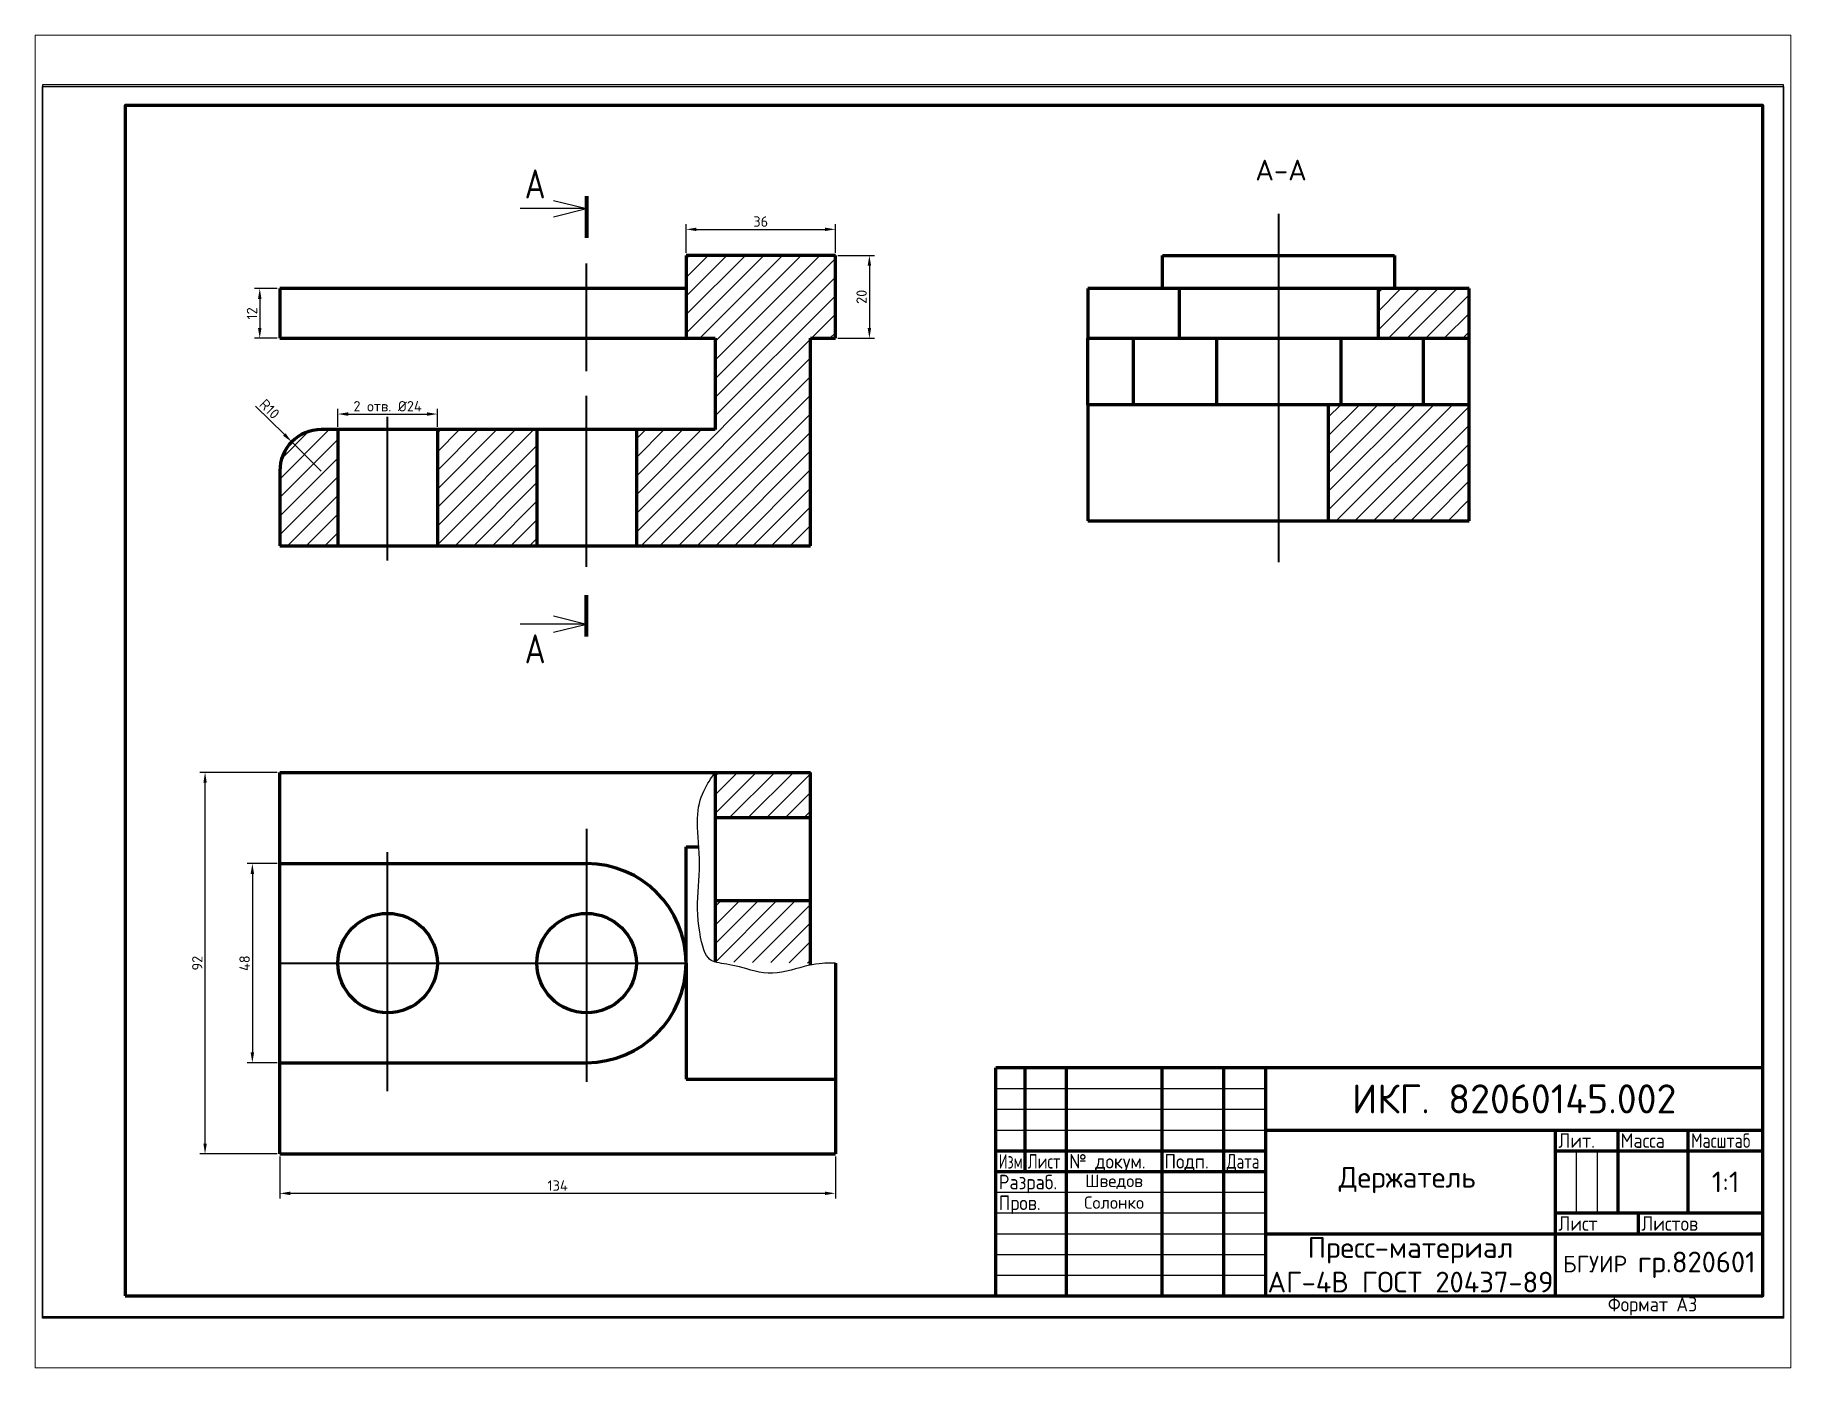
# Paper-space layout 'Лист1' of a CAD drawing. Header units: millimetres. Extents: x 26 to 231, y 20 to 176.
# The model-space entities are those that its viewports show. They can reach past a viewport. Long polylines and large blocks are cut down to what shows.
import ezdxf

# ---------------------------------------------------------------- set-up
doc = ezdxf.new("R2010")
doc.units = ezdxf.units.MM
doc.linetypes.add('ACAD_ISO04W100', pattern=[30, 24, -3, 0, -3])
doc.layers.add('4-текст', color=7, linetype='Continuous', true_color=0xccffcc)
doc.layers.add('буквы', color=210, linetype='Continuous')
for name, color, linetype, lineweight in [('оси', 10, 'ACAD_ISO04W100', 35), ('основные линии', 102, 'Continuous', 60), ('штриховка', 130, 'Continuous', 15)]:
    doc.layers.add(name, color=color, linetype=linetype, lineweight=lineweight)
doc.styles.get("Standard").update_dxf_attribs({"font": 'isocpeur.ttf'})
doc.dimstyles.new('ISO-25', dxfattribs={"dimtxt": 2.5, "dimasz": 2.5, "dimexe": 1.25, "dimexo": 0.625, "dimtad": 1, "dimtxsty": 'Standard', "dimcen": 2.5, "dimadec": 0, "dimazin": 0, "dimtfac": 1, "dimtmove": 0, "dimatfit": 3, "dimfxl": 1, "dimarcsym": 0})

# ---------------------------------------------------------------- blocks, each defined once
blk = doc.blocks.new('*D9')
at = {"layer": 'Defpoints', "color": 0, "lineweight": -3, "transparency": 16777216}
for p in [(1255.44, 369.8), (1389.44, 369.8), (1389.44, 360.3)]:
    blk.add_point(p, dxfattribs=at)
at = {"layer": 'буквы', "color": 0, "lineweight": -2, "transparency": 16777216}
for p, q in [((1255.44, 369.18), (1255.44, 359.05)), ((1389.44, 369.18), (1389.44, 359.05)), ((1257.94, 360.3), (1386.94, 360.3))]:
    blk.add_line(p, q, dxfattribs=at)
at = {"layer": 'буквы', "color": 0, "lineweight": -3, "transparency": 16777216}
for points in [[(1257.94, 360.71), (1257.94, 359.88), (1255.44, 360.3)], [(1386.94, 360.71), (1386.94, 359.88), (1389.44, 360.3)]]:
    blk.add_solid(points, dxfattribs=at)
at = {"layer": 'буквы', "color": 0, "transparency": 16777216, "insert": (1322.44, 362.17), "char_height": 2.5, "attachment_point": 5}
blk.add_mtext('134', dxfattribs=at)
blk = doc.blocks.new('*D10')
at = {"layer": 'Defpoints', "color": 0, "lineweight": -3, "transparency": 16777216}
for p in [(1237.41, 461.8), (1255.44, 461.8), (1255.44, 369.8)]:
    blk.add_point(p, dxfattribs=at)
at = {"layer": 'буквы', "color": 0, "lineweight": -2, "transparency": 16777216}
for p, q in [((1254.81, 461.8), (1236.16, 461.8)), ((1237.41, 372.3), (1237.41, 459.3)), ((1254.81, 369.8), (1236.16, 369.8))]:
    blk.add_line(p, q, dxfattribs=at)
at = {"layer": 'буквы', "color": 0, "lineweight": -3, "transparency": 16777216}
for points in [[(1237, 459.3), (1237.83, 459.3), (1237.41, 461.8)], [(1237, 372.3), (1237.83, 372.3), (1237.41, 369.8)]]:
    blk.add_solid(points, dxfattribs=at)
at = {"layer": 'буквы', "color": 0, "transparency": 16777216, "insert": (1235.54, 415.8), "char_height": 2.5, "attachment_point": 5, "rotation": 90}
blk.add_mtext('92', dxfattribs=at)
blk = doc.blocks.new('*D11')
at = {"layer": 'Defpoints', "color": 0, "lineweight": -3, "transparency": 16777216}
for p in [(1255.44, 439.8), (1248.82, 391.8), (1255.44, 391.8)]:
    blk.add_point(p, dxfattribs=at)
at = {"layer": 'буквы', "color": 0, "lineweight": -2, "transparency": 16777216}
for p, q in [((1254.81, 439.8), (1247.57, 439.8)), ((1248.82, 437.3), (1248.82, 394.3)), ((1254.81, 391.8), (1247.57, 391.8))]:
    blk.add_line(p, q, dxfattribs=at)
at = {"layer": 'буквы', "color": 0, "lineweight": -3, "transparency": 16777216}
for points in [[(1248.4, 437.3), (1249.24, 437.3), (1248.82, 439.8)], [(1248.4, 394.3), (1249.24, 394.3), (1248.82, 391.8)]]:
    blk.add_solid(points, dxfattribs=at)
at = {"layer": 'буквы', "color": 0, "transparency": 16777216, "insert": (1246.95, 415.8), "char_height": 2.5, "attachment_point": 5, "rotation": 90}
blk.add_mtext('48', dxfattribs=at)
blk = doc.blocks.new('А')
at = {"lineweight": 100}
blk.add_line((0, -3), (0, 7), dxfattribs=at)
at = {"lineweight": -3}
for p, q in [((0, 0), (-16, 0)), ((-8, 2), (0, 0)), ((-7.99, -1.98), (0, 0))]:
    blk.add_line(p, q, dxfattribs=at)
at = {"width": 0.8}
blk.add_text('А', height=7, dxfattribs=at).set_placement((-14.93, -9.46))
blk = doc.blocks.new('Vraz')
at = {"lineweight": -3}
for p, q in [((0, 0), (-16, 0)), ((-8, -2), (0, 0)), ((-7.99, 1.98), (0, 0))]:
    blk.add_line(p, q, dxfattribs=at)
at = {"lineweight": 100}
blk.add_line((0, 3), (0, -7), dxfattribs=at)
at = {"width": 0.8}
blk.add_text('А', height=7, dxfattribs=at).set_placement((-14.93, 2.46))
blk = doc.blocks.new('*D15')
at = {"layer": 'Defpoints', "color": 0, "transparency": 16777216}
for p in [(1293.44, 548.19), (1269.44, 544.45), (1293.44, 544.45)]:
    blk.add_point(p, dxfattribs=at)
at = {"layer": 'буквы', "color": 0, "lineweight": -2, "transparency": 16777216}
for p, q in [((1269.44, 545.07), (1269.44, 549.44)), ((1271.94, 548.19), (1290.94, 548.19)), ((1293.44, 545.07), (1293.44, 549.44))]:
    blk.add_line(p, q, dxfattribs=at)
at = {"layer": 'буквы', "color": 0, "transparency": 16777216}
for points in [[(1271.94, 548.61), (1271.94, 547.77), (1269.44, 548.19)], [(1290.94, 548.61), (1290.94, 547.77), (1293.44, 548.19)]]:
    blk.add_solid(points, dxfattribs=at)
at = {"layer": 'буквы', "color": 0, "transparency": 16777216, "insert": (1281.44, 550.07), "char_height": 2.5, "attachment_point": 5}
blk.add_mtext('2 отв. %%C24 ', dxfattribs=at)
blk = doc.blocks.new('*D16')
at = {"layer": 'Defpoints', "color": 0, "transparency": 16777216}
for p in [(1255.44, 578.45), (1250.6, 566.45), (1255.44, 566.45)]:
    blk.add_point(p, dxfattribs=at)
at = {"layer": 'буквы', "color": 0, "lineweight": -2, "transparency": 16777216}
for p, q in [((1254.81, 578.45), (1249.35, 578.45)), ((1250.6, 575.95), (1250.6, 568.95)), ((1254.81, 566.45), (1249.35, 566.45))]:
    blk.add_line(p, q, dxfattribs=at)
at = {"layer": 'буквы', "color": 0, "transparency": 16777216}
for points in [[(1250.18, 575.95), (1251.02, 575.95), (1250.6, 578.45)], [(1250.18, 568.95), (1251.02, 568.95), (1250.6, 566.45)]]:
    blk.add_solid(points, dxfattribs=at)
at = {"layer": 'буквы', "color": 0, "transparency": 16777216, "insert": (1248.73, 572.45), "char_height": 2.5, "attachment_point": 5, "rotation": 90}
blk.add_mtext('12', dxfattribs=at)
blk = doc.blocks.new('*D17')
at = {"layer": 'Defpoints', "color": 0, "transparency": 16777216}
for p in [(1389.44, 592.72), (1353.44, 586.45), (1389.44, 586.45)]:
    blk.add_point(p, dxfattribs=at)
at = {"layer": 'буквы', "color": 0, "lineweight": -2, "transparency": 16777216}
for p, q in [((1353.44, 587.07), (1353.44, 593.97)), ((1389.44, 587.07), (1389.44, 593.97)), ((1355.94, 592.72), (1386.94, 592.72))]:
    blk.add_line(p, q, dxfattribs=at)
at = {"layer": 'буквы', "color": 0, "transparency": 16777216}
for points in [[(1355.94, 593.14), (1355.94, 592.31), (1353.44, 592.72)], [(1386.94, 593.14), (1386.94, 592.31), (1389.44, 592.72)]]:
    blk.add_solid(points, dxfattribs=at)
at = {"layer": 'буквы', "color": 0, "transparency": 16777216, "insert": (1371.44, 594.6), "char_height": 2.5, "attachment_point": 5}
blk.add_mtext('36', dxfattribs=at)
blk = doc.blocks.new('*D18')
at = {"layer": 'Defpoints', "color": 0, "transparency": 16777216}
for p in [(1389.44, 586.45), (1389.44, 566.45), (1397.65, 566.45)]:
    blk.add_point(p, dxfattribs=at)
at = {"layer": 'буквы', "color": 0, "lineweight": -2, "transparency": 16777216}
for p, q in [((1390.06, 586.45), (1398.9, 586.45)), ((1397.65, 583.95), (1397.65, 568.95)), ((1390.06, 566.45), (1398.9, 566.45))]:
    blk.add_line(p, q, dxfattribs=at)
at = {"layer": 'буквы', "color": 0, "transparency": 16777216}
for points in [[(1397.23, 583.95), (1398.07, 583.95), (1397.65, 586.45)], [(1397.23, 568.95), (1398.07, 568.95), (1397.65, 566.45)]]:
    blk.add_solid(points, dxfattribs=at)
at = {"layer": 'буквы', "color": 0, "transparency": 16777216, "insert": (1395.77, 576.45), "char_height": 2.5, "attachment_point": 5, "rotation": 90}
blk.add_mtext('20', dxfattribs=at)
blk = doc.blocks.new('*D19')
at = {"layer": 'Defpoints', "color": 0, "transparency": 16777216}
for p in [(1258.32, 541.48), (1265.44, 534.45)]:
    blk.add_point(p, dxfattribs=at)
at = {"layer": 'буквы', "color": 0, "lineweight": -2, "transparency": 16777216}
for p, q in [((1249.6, 550.09), (1256.54, 543.23)), ((1265.44, 534.45), (1258.32, 541.48))]:
    blk.add_line(p, q, dxfattribs=at)
at = {"layer": 'буквы', "color": 0, "transparency": 16777216}
blk.add_solid([(1256.84, 543.53), (1256.25, 542.94), (1258.32, 541.48)], dxfattribs=at)
at = {"layer": 'буквы', "color": 0, "transparency": 16777216, "insert": (1252.97, 549.4), "char_height": 2.5, "attachment_point": 5, "rotation": 315.3565}
blk.add_mtext('R10', dxfattribs=at)

msp = doc.modelspace()

# ---------------------------------------------------------------- hatches: boundary and pattern name
at = {"layer": 'штриховка'}
h = msp.add_hatch(dxfattribs=at)
h.set_pattern_fill('ANSI31', color=256)
h.paths.add_polyline_path([(1269.436, 544.449), (1265.436, 544.449, 0.4142136), (1255.436, 534.449), (1255.436, 516.449), (1269.436, 516.449)])
h.paths.add_polyline_path([(1317.436, 544.449), (1293.436, 544.449), (1293.436, 516.449), (1317.436, 516.449)])
h.paths.add_polyline_path([(1383.436, 566.449), (1389.436, 566.449), (1389.436, 578.449), (1389.436, 586.449), (1353.436, 586.449), (1353.436, 578.449), (1353.436, 566.449), (1360.436, 566.449), (1360.436, 544.449), (1341.436, 544.449), (1341.436, 516.449), (1383.436, 516.449)])
h = msp.add_hatch(dxfattribs=at)
h.set_pattern_fill('ANSI31', color=256)
h.paths.add_polyline_path([(1542.334, 550.449), (1508.334, 550.449), (1508.334, 522.449), (1542.334, 522.449)])
h.paths.add_polyline_path([(1542.334, 578.449), (1520.334, 578.449), (1520.334, 566.449), (1542.334, 566.449)])
h = msp.add_hatch(dxfattribs=at)
h.set_pattern_fill('ANSI31', color=256)
h.set_pattern_definition([(45, (0, -24), (-2.245064, 2.245064), [])])
h.paths.add_polyline_path([(1383.436, 461.803), (1360.436, 461.803), (1360.436, 450.803), (1383.436, 450.803)])
h.paths.add_polyline_path([(1383.436, 430.803), (1360.436, 430.803), (1360.436, 416.072), (1383.436, 415.803)])

# ---------------------------------------------------------------- linework, layer by layer
at = {"lineweight": 60}
for p, q in [((1613.168, 390.564), (1428.168, 390.564)), ((1428.168, 335.564), (1428.168, 390.564)), ((1435.168, 390.564), (1435.168, 365.564)), ((1445.168, 335.564), (1445.168, 390.564)), ((1468.168, 390.564), (1468.168, 335.564)), ((1483.168, 335.564), (1483.168, 390.564)), ((1493.168, 390.564), (1493.168, 335.564)), ((1493.168, 375.564), (1613.168, 375.564)), ((1563.168, 335.564), (1563.168, 375.564)), ((1578.168, 375.564), (1578.168, 355.564)), ((1595.168, 355.564), (1595.168, 375.564)), ((1428.168, 370.564), (1493.168, 370.564)), ((1563.168, 370.564), (1613.168, 370.564)), ((1428.168, 365.564), (1493.168, 365.564)), ((1563.168, 355.564), (1613.168, 355.564)), ((1583.168, 350.564), (1583.168, 355.564)), ((1493.168, 350.564), (1613.168, 350.564))]:
    msp.add_line(p, q, dxfattribs=at)
at = {"lineweight": -3}
for p, q in [((1428.168, 385.564), (1493.168, 385.564)), ((1428.168, 380.564), (1493.168, 380.564)), ((1428.168, 375.564), (1493.168, 375.564)), ((1568.168, 355.564), (1568.168, 370.564)), ((1573.168, 370.564), (1573.168, 355.564)), ((1428.168, 360.564), (1493.168, 360.564)), ((1428.168, 355.564), (1493.168, 355.564)), ((1428.168, 350.564), (1493.168, 350.564)), ((1428.168, 345.564), (1493.168, 345.564)), ((1428.168, 340.564), (1493.168, 340.564))]:
    msp.add_line(p, q, dxfattribs=at)
msp.add_line((1563.168, 375.564), (1563.168, 370.564))
at = {"lineweight": 60}
msp.add_lwpolyline([(1218.168, 335.564), (1613.168, 335.564), (1613.168, 622.564), (1218.168, 622.564)], close=True, dxfattribs=at)
msp.add_open_spline([(1389.436, 415.803), (1389.436, 415.803), (1389.436, 415.803), (1383.436, 415.803), (1374.151, 412.277), (1365.834, 415.314), (1360.436, 415.803), (1357.608, 417.239), (1355.649, 429.089), (1357.153, 439.623), (1355.684, 450.315), (1357.048, 456.814), (1360.436, 461.803), (1360.436, 461.803), (1360.436, 461.803)], degree=3)
at = {"layer": 'Defpoints'}
for p, q in [((1198.168, 478.704), (1198.168, 627.204)), ((1198.168, 627.204), (1408.168, 627.204)), ((1408.168, 627.204), (1618.168, 627.204)), ((1618.168, 627.204), (1618.168, 478.704)), ((1198.168, 330.204), (1198.168, 478.704)), ((1618.168, 478.704), (1618.168, 330.204)), ((1408.168, 330.204), (1198.168, 330.204)), ((1618.168, 330.204), (1408.168, 330.204))]:
    msp.add_line(p, q, dxfattribs=at)
msp.add_lwpolyline([(1198.168, 330.564), (1618.168, 330.564), (1618.168, 627.564), (1198.168, 627.564)], close=True, dxfattribs=at)
at = {"layer": 'оси'}
for p, q in [((1496.334, 596.449), (1496.334, 512.449)), ((1329.436, 558.559), (1329.436, 584.468)), ((1329.436, 511.362), (1329.436, 552.559)), ((1281.436, 512.87), (1281.436, 547.544)), ((1496.334, 535.653), (1496.334, 535.653)), ((1329.436, 448.207), (1329.436, 387.167)), ((1281.436, 384.913), (1281.436, 442.572)), ((1255.436, 415.803), (1353.436, 415.803)), ((1281.436, 415.803), (1329.436, 415.803))]:
    msp.add_line(p, q, dxfattribs=at)
at = {"layer": 'основные линии'}
for p, q in [((1389.436, 586.449), (1353.436, 586.449)), ((1353.436, 586.449), (1353.436, 578.449)), ((1389.436, 578.449), (1389.436, 586.449)), ((1468.334, 578.449), (1468.334, 586.449)), ((1468.334, 586.449), (1524.334, 586.449)), ((1524.334, 586.449), (1524.334, 578.449)), ((1353.436, 578.449), (1255.436, 578.449)), ((1255.436, 578.449), (1255.436, 566.449)), ((1353.436, 578.449), (1353.436, 566.449)), ((1389.436, 566.449), (1389.436, 578.449)), ((1542.334, 578.449), (1450.334, 578.449)), ((1450.334, 578.449), (1450.334, 566.449)), ((1496.334, 578.449), (1468.334, 578.449)), ((1472.334, 578.449), (1472.334, 566.449)), ((1496.334, 578.449), (1496.334, 578.449)), ((1520.334, 578.449), (1520.334, 566.449)), ((1542.334, 566.449), (1542.334, 578.449)), ((1255.436, 566.449), (1360.436, 566.449)), ((1360.436, 566.449), (1360.436, 544.449)), ((1383.436, 516.449), (1383.436, 566.449)), ((1383.436, 566.449), (1389.436, 566.449)), ((1450.334, 566.449), (1542.334, 566.449)), ((1450.334, 550.449), (1450.334, 566.449)), ((1461.334, 550.449), (1461.334, 566.449)), ((1481.334, 566.449), (1481.334, 550.449)), ((1511.334, 566.449), (1511.334, 550.449)), ((1531.334, 550.449), (1531.334, 566.449)), ((1542.334, 550.449), (1542.334, 566.449)), ((1542.334, 550.449), (1450.334, 550.449)), ((1450.334, 550.449), (1450.334, 522.449)), ((1508.334, 550.449), (1508.334, 522.449)), ((1542.334, 522.449), (1542.334, 550.449)), ((1360.436, 544.449), (1265.436, 544.449)), ((1269.436, 544.449), (1269.436, 516.449)), ((1293.436, 544.449), (1293.436, 516.449)), ((1317.436, 544.449), (1317.436, 516.449)), ((1341.436, 544.449), (1341.436, 516.449)), ((1255.436, 534.449), (1255.436, 516.449)), ((1450.334, 522.449), (1542.334, 522.449)), ((1255.436, 516.449), (1383.436, 516.449)), ((1255.436, 369.803), (1255.436, 461.803)), ((1255.436, 461.803), (1383.436, 461.803)), ((1360.436, 461.803), (1360.436, 416.072)), ((1383.436, 415.335), (1383.436, 461.803)), ((1383.436, 450.803), (1360.436, 450.803)), ((1353.436, 415.803), (1353.436, 443.803)), ((1353.436, 443.803), (1356.493, 443.803)), ((1255.436, 439.803), (1329.436, 439.803)), ((1383.436, 430.803), (1360.436, 430.803)), ((1353.436, 415.803), (1353.436, 387.803)), ((1389.436, 415.803), (1389.436, 369.803)), ((1255.436, 391.803), (1329.436, 391.803)), ((1353.436, 387.803), (1389.436, 387.803)), ((1255.436, 369.803), (1389.436, 369.803))]:
    msp.add_line(p, q, dxfattribs=at)
for centre in [(1281.436, 415.803), (1329.436, 415.803)]:
    msp.add_circle(centre, 12, dxfattribs=at)
for centre, radius, start, end in [((1265.436, 534.449), 10, 90, 180), ((1329.436, 415.803), 24, 270, 90)]:
    msp.add_arc(centre, radius, start, end, dxfattribs=at)

# ---------------------------------------------------------------- block references
at = {"layer": 'буквы'}
for name, p in [('Vraz', (1329.436, 597.713)), ('А', (1329.436, 497.541))]:
    msp.add_blockref(name, p, dxfattribs=at)

# ---------------------------------------------------------------- texts
at = {"lineweight": -3, "width": 0.9}
msp.add_text('Формат А3', height=3.5, dxfattribs=at).set_placement((1575.77, 331.81))
at = {"layer": '4-текст', "lineweight": -3}
for s, width, p in [('Лит.', 0.9, (1563.839, 371.266)), ('Масса', 0.9, (1578.839, 371.266)), ('Масштаб', 0.8, (1595.839, 371.266)), ('Изм.', 0.7, (1428.839, 366.266)), ('Лист', 0.75, (1435.839, 366.266)), ('№ докум.', 0.9, (1445.839, 366.266)), ('Подп.', 0.9, (1468.839, 366.266)), ('Дата', 0.75, (1483.839, 366.266)), ('Разраб.', 0.9, (1428.839, 361.266)), ('Пров.', 0.9, (1428.839, 356.266)), ('Лист', 0.9, (1563.839, 351.266)), ('Листов', 0.9, (1583.839, 351.266))]:
    msp.add_text(s, height=3.5, dxfattribs=dict(at, width=width)).set_placement(p)
at = {"layer": 'буквы'}
for s, width, gutter_width, heights, insert, char_height, attachment_point in [('А-А', 49.19625, 12.5, [0], (1490.742, 609.513), 5, 1), ('ИКГ. 82060145.002', 120, 12.5, [0], (1553.168, 383.064), 7, 5), ('Шведов', 23, 25, [0], (1456.668, 363.064), 3, 5), ('Держатель', 48.7545, 25, [0.873], (1527.4, 363.49), 5, 5), ('1:1', 18, 12.5, [0], (1604.168, 363.064), 5, 5), ('Солонко', 23, 25, [0], (1456.668, 358.064), 3, 5), ('Пресс-материал АГ-4В ГОСТ 20437-89', 70, 25, [0], (1528.168, 343.064), 5, 5), ('{\\H0.8x;БГУИР }гр.820601', 50, 25, [0], (1588.168, 343.064), 5, 5)]:
    msp.add_mtext_dynamic_manual_height_columns(s, width=width, gutter_width=gutter_width, heights=heights, dxfattribs=dict(at, insert=insert, char_height=char_height, attachment_point=attachment_point))

# ---------------------------------------------------------------- dimensions: what is measured, and where the dimension line sits
dim = msp.add_linear_dim(base=(1389.436, 592.725), p1=(1353.436, 586.449), p2=(1389.436, 586.449), dimstyle='ISO-25', dxfattribs=at)
dim.commit()
dim.dimension.update_dxf_attribs({"geometry": '*D17', "text_midpoint": (1371.436, 594.6)})
for base, p1, p2, picture, middle in [((1397.649, 566.449), (1389.436, 586.449), (1389.436, 566.449), '*D18', (1395.774, 576.449)), ((1250.6, 566.449), (1255.436, 578.449), (1255.436, 566.449), '*D16', (1248.725, 572.449)), ((1237.413, 461.803), (1255.436, 369.803), (1255.436, 461.803), '*D10', (1235.538, 415.803)), ((1248.821, 391.803), (1255.436, 439.803), (1255.436, 391.803), '*D11', (1246.946, 415.803))]:
    dim = msp.add_linear_dim(base=base, p1=p1, p2=p2, angle=90, dimstyle='ISO-25', dxfattribs=at)
    dim.commit()
    dim.dimension.update_dxf_attribs({"geometry": picture, "text_midpoint": middle})
dim = msp.add_linear_dim(base=(1293.436, 548.19), p1=(1269.436, 544.449), p2=(1293.436, 544.449), text='2 отв. %%C<> ', dimstyle='ISO-25', dxfattribs=at)
dim.commit()
dim.dimension.update_dxf_attribs({"geometry": '*D15', "text_midpoint": (1281.436, 550.066)})
dim = msp.add_radius_dim(center=(1265.436, 534.449), mpoint=(1258.321, 541.476), dimstyle='ISO-25', dxfattribs=at)
dim.commit()
dim.dimension.update_dxf_attribs({"geometry": '*D19', "text_midpoint": (1251.648, 548.067), "dimtype": 164})
dim = msp.add_linear_dim(base=(1389.436, 360.297), p1=(1255.436, 369.803), p2=(1389.436, 369.803), dimstyle='ISO-25', dxfattribs=at)
dim.commit()
dim.dimension.update_dxf_attribs({"geometry": '*D9', "text_midpoint": (1322.436, 360.297), "dimtype": 160})

psp = doc.layouts.new('Лист1')

# ---------------------------------------------------------------- viewports
at = {"layer": 'оси', "lineweight": -3}
psp.add_viewport(center=(128.5, 97.5), size=(205.6, 156), view_center_point=(1408.168, 478.884), view_height=321.33269, dxfattribs=at)

doc.saveas('drawing.dxf')
